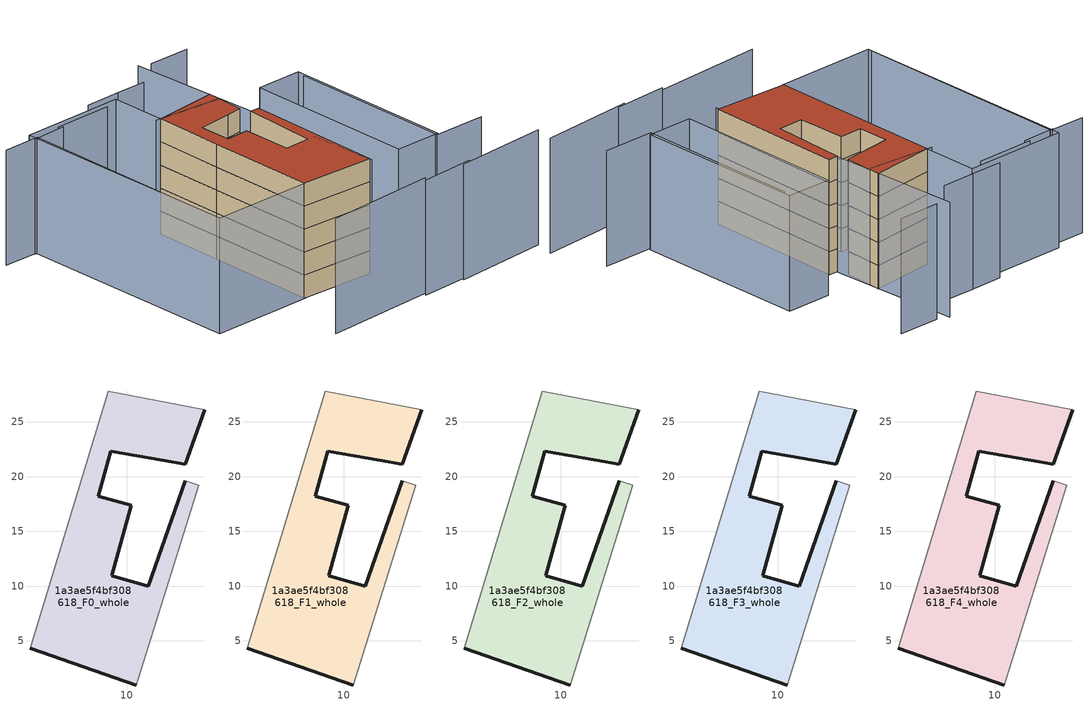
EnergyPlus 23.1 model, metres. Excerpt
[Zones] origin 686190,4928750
1a3ae5f4bf308618_F0_whole
 floor ground (EU_floor_Construction): 17.12,26.12 15.34,21.11 13.29,21.48 8.55,22.34 7.4,18.2 10.41,17.37 8.63,10.94 11.97,10.01 15.36,19.64 16.58,19.21 10.89,0.98 1.22,4.35 5.54,18.63 8.32,27.82 z0
 wall outside (EU_wall_Construction): 1.22,4.35 10.89,0.98 / 15.36,19.64 11.97,10.01 8.63,10.94 10.41,17.37 7.4,18.2 8.55,22.34 13.29,21.48 15.34,21.11 17.12,26.12 z0:3
 wall adiabatic (EU_wall_Construction): 10.89,0.98 16.58,19.21 15.36,19.64 / 17.12,26.12 8.32,27.82 5.54,18.63 1.22,4.35 z0:3
1a3ae5f4bf308618_F1_whole
 floor to 1a3ae5f4bf308618_F0_whole (EU_floor_Construction): 17.12,26.12 15.34,21.11 13.29,21.48 8.55,22.34 7.4,18.2 10.41,17.37 8.63,10.94 11.97,10.01 15.36,19.64 16.58,19.21 10.89,0.98 1.22,4.35 5.54,18.63 8.32,27.82 z3
 wall outside (EU_wall_Construction): 1.22,4.35 10.89,0.98 / 15.36,19.64 11.97,10.01 8.63,10.94 10.41,17.37 7.4,18.2 8.55,22.34 13.29,21.48 15.34,21.11 17.12,26.12 z3:6
 wall adiabatic (EU_wall_Construction): 10.89,0.98 16.58,19.21 15.36,19.64 / 17.12,26.12 8.32,27.82 5.54,18.63 1.22,4.35 z3:6
1a3ae5f4bf308618_F2_whole
 floor to 1a3ae5f4bf308618_F1_whole (EU_floor_Construction): 17.12,26.12 15.34,21.11 13.29,21.48 8.55,22.34 7.4,18.2 10.41,17.37 8.63,10.94 11.97,10.01 15.36,19.64 16.58,19.21 10.89,0.98 1.22,4.35 5.54,18.63 8.32,27.82 z6
 wall outside (EU_wall_Construction): 1.22,4.35 10.89,0.98 / 15.36,19.64 11.97,10.01 8.63,10.94 10.41,17.37 7.4,18.2 8.55,22.34 13.29,21.48 15.34,21.11 17.12,26.12 z6:9
 wall adiabatic (EU_wall_Construction): 10.89,0.98 16.58,19.21 15.36,19.64 / 17.12,26.12 8.32,27.82 5.54,18.63 1.22,4.35 z6:9
1a3ae5f4bf308618_F3_whole
 floor to 1a3ae5f4bf308618_F2_whole (EU_floor_Construction): 17.12,26.12 15.34,21.11 13.29,21.48 8.55,22.34 7.4,18.2 10.41,17.37 8.63,10.94 11.97,10.01 15.36,19.64 16.58,19.21 10.89,0.98 1.22,4.35 5.54,18.63 8.32,27.82 z9
 wall outside (EU_wall_Construction): 1.22,4.35 10.89,0.98 / 15.36,19.64 11.97,10.01 8.63,10.94 10.41,17.37 7.4,18.2 8.55,22.34 13.29,21.48 15.34,21.11 17.12,26.12 z9:12
 wall adiabatic (EU_wall_Construction): 10.89,0.98 16.58,19.21 15.36,19.64 / 17.12,26.12 8.32,27.82 5.54,18.63 1.22,4.35 z9:12
1a3ae5f4bf308618_F4_whole
 floor to 1a3ae5f4bf308618_F3_whole (EU_floor_Construction): 17.12,26.12 15.34,21.11 13.29,21.48 8.55,22.34 7.4,18.2 10.41,17.37 8.63,10.94 11.97,10.01 15.36,19.64 16.58,19.21 10.89,0.98 1.22,4.35 5.54,18.63 8.32,27.82 z12
 wall outside (EU_wall_Construction): 1.22,4.35 10.89,0.98 / 15.36,19.64 11.97,10.01 8.63,10.94 10.41,17.37 7.4,18.2 8.55,22.34 13.29,21.48 15.34,21.11 17.12,26.12 z12:15
 wall adiabatic (EU_wall_Construction): 10.89,0.98 16.58,19.21 15.36,19.64 / 17.12,26.12 8.32,27.82 5.54,18.63 1.22,4.35 z12:15
 roof outside (EU_roof_Construction): 10.89,0.98 16.58,19.21 15.36,19.64 11.97,10.01 8.63,10.94 10.41,17.37 7.4,18.2 8.55,22.34 13.29,21.48 15.34,21.11 17.12,26.12 8.32,27.82 5.54,18.63 1.22,4.35 z15
shading: 8.99,-7.68 16.24,-9.47 / -5.45,-3.66 9.5,-7.3 / 15,-9.42 27.65,-12.28 / 27.4,-4.76 20.52,-2.72 / 20.52,-2.72 26.96,18.98 / 10.7,0.61 19.84,37.36 / -8.14,39.42 -3.28,37.96 / -3.28,37.96 -12.01,8.74 / 16.51,24.58 7.73,28.05 / 26.57,34.61 20.96,36.25 / 16.18,34.58 11.68,35.89 / 12.06,35.74 7.42,37.1 / 8.17,34.96 0.41,37.22 / 0.74,36.7 -3.8,37.94 / 14.86,-0.71 21.53,21.92 / 21.53,21.92 27.61,20.13 / 27.61,20.13 20.94,-2.5 / 20.94,-2.5 14.86,-0.71 / -12.16,8.24 -3.19,39.07 / -3.19,39.07 10.44,35.1 / 10.44,35.1 1.47,4.28 / 1.47,4.28 -12.16,8.24 z0:15
[Building]
EU S2 Campaign: North Axis=0; Terrain=City; Solar Distribution=FullExterior
[Site:Location]
Bologna: Latitude=44.5; Longitude=11.25; Time Zone=1; Elevation=37
[SizingPeriod:WeatherFileDays]
AnnualSizingPeriod: Begin Month=1; Begin Day of Month=1; End Month=12; End Day of Month=31; Day of Week for Start Day=Monday; Use Weather File Daylight Saving Period=No; Use Weather File Rain and Snow Indicators=No
[MATERIAL]
EU_InternalMass_Material: Roughness=MediumRough; Thickness=0.1; Conductivity=1; Density=1800; Specific Heat=900; Thermal Absorptance=0.9; Solar Absorptance=0.7; Visible Absorptance=0.7
[MATERIAL:NOMASS] Roughness=MediumRough; Thermal Absorptance=0.9; Solar Absorptance=0.7; Visible Absorptance=0.7
Name | Thermal Resistance
EU_wall_NoMass | 0.905828
EU_roof_NoMass | 0.37593
EU_floor_NoMass | 0.67114
[CONSTRUCTION]
EU_wall_Construction: EU_wall_NoMass
EU_roof_Construction: EU_roof_NoMass
EU_floor_Construction: EU_floor_NoMass
EU_InternalMass_Construction: EU_InternalMass_Material
[ZONE] Type=1; Multiplier=1; Ceiling Height=autocalculate; Floor Area=autocalculate; Part of Total Floor Area=Yes
Name | Volume
1a3ae5f4bf308618_F0_whole | 578.172
1a3ae5f4bf308618_F1_whole; 1a3ae5f4bf308618_F2_whole; 1a3ae5f4bf308618_F3_whole; 1a3ae5f4bf308618_F4_whole | 578.167
[INTERNALMASS] Construction=EU_InternalMass_Construction; Surface Area=192.723
Name | Zone or ZoneList
1a3ae5f4bf308618_F0_whole_EU_InternalMass | 1a3ae5f4bf308618_F0_whole
1a3ae5f4bf308618_F1_whole_EU_InternalMass | 1a3ae5f4bf308618_F1_whole
1a3ae5f4bf308618_F2_whole_EU_InternalMass | 1a3ae5f4bf308618_F2_whole
1a3ae5f4bf308618_F3_whole_EU_InternalMass | 1a3ae5f4bf308618_F3_whole
1a3ae5f4bf308618_F4_whole_EU_InternalMass | 1a3ae5f4bf308618_F4_whole
[OTHEREQUIPMENT] Fuel Type=Electricity; Design Level Calculation Method=Watts/Area; Power per Zone Floor Area=1; Fraction Latent=0; Fraction Radiant=0; Fraction Lost=0; Carbon Dioxide Generation Rate=0; EndUse Subcategory=EU_Step8_InternalGains
Name | Zone or ZoneList or Space or SpaceList | Schedule
EU_Step8_InternalGain_1a3ae5f4bf308618_F0_whole_f000 | 1a3ae5f4bf308618_F0_whole | EU_Step8_GainSchedule_1a3ae5f4bf308618_F0_whole_f000
EU_Step8_InternalGain_1a3ae5f4bf308618_F1_whole_f000 | 1a3ae5f4bf308618_F1_whole | EU_Step8_GainSchedule_1a3ae5f4bf308618_F1_whole_f000
EU_Step8_InternalGain_1a3ae5f4bf308618_F2_whole_f000 | 1a3ae5f4bf308618_F2_whole | EU_Step8_GainSchedule_1a3ae5f4bf308618_F2_whole_f000
EU_Step8_InternalGain_1a3ae5f4bf308618_F3_whole_f000 | 1a3ae5f4bf308618_F3_whole | EU_Step8_GainSchedule_1a3ae5f4bf308618_F3_whole_f000
EU_Step8_InternalGain_1a3ae5f4bf308618_F4_whole_f000 | 1a3ae5f4bf308618_F4_whole | EU_Step8_GainSchedule_1a3ae5f4bf308618_F4_whole_f000
[ZONEVENTILATION:DESIGNFLOWRATE] Schedule=EU_AlwaysOn; Design Flow Rate Calculation Method=AirChanges/Hour; Air Changes per Hour=0.73129; Ventilation Type=Natural; Fan Pressure Rise=0; Fan Total Efficiency=1; Constant Term Coefficient=1; Temperature Term Coefficient=0; Velocity Term Coefficient=0; Velocity Squared Term Coefficient=0; Minimum Indoor Temperature=-100; Maximum Indoor Temperature=100; Delta Temperature=-100; Minimum Outdoor Temperature=-100; Maximum Outdoor Temperature=100; Maximum Wind Speed=40
Name | Zone or ZoneList or Space or SpaceList
EU_ConstantAir_1a3ae5f4bf308618_F0_whole | 1a3ae5f4bf308618_F0_whole
EU_ConstantAir_1a3ae5f4bf308618_F1_whole | 1a3ae5f4bf308618_F1_whole
EU_ConstantAir_1a3ae5f4bf308618_F2_whole | 1a3ae5f4bf308618_F2_whole
EU_ConstantAir_1a3ae5f4bf308618_F3_whole | 1a3ae5f4bf308618_F3_whole
EU_ConstantAir_1a3ae5f4bf308618_F4_whole | 1a3ae5f4bf308618_F4_whole
[HVACTEMPLATE:THERMOSTAT] Constant Heating Setpoint=20; Constant Cooling Setpoint=50
EU_HeatOnly_1a3ae5f4bf308618_F0_whole; EU_HeatOnly_1a3ae5f4bf308618_F1_whole; EU_HeatOnly_1a3ae5f4bf308618_F2_whole; EU_HeatOnly_1a3ae5f4bf308618_F3_whole; EU_HeatOnly_1a3ae5f4bf308618_F4_whole
[HVACTEMPLATE:ZONE:IDEALLOADSAIRSYSTEM] System Availability Schedule=EU_AlwaysOn; Maximum Heating Supply Air Temperature=50; Minimum Cooling Supply Air Temperature=13; Maximum Heating Supply Air Humidity Ratio=0.0156; Minimum Cooling Supply Air Humidity Ratio=0.0077; Heating Limit=NoLimit; Cooling Limit=NoLimit; Heating Availability Schedule=EU_AlwaysOn; Cooling Availability Schedule=EU_CoolingOff; Dehumidification Control Type=ConstantSensibleHeatRatio; Cooling Sensible Heat Ratio=0.7; Dehumidification Setpoint=60; Humidification Control Type=None; Humidification Setpoint=30; Outdoor Air Method=None; Outdoor Air Flow Rate per Person=0.00944; Outdoor Air Flow Rate per Zone Floor Area=0; Outdoor Air Flow Rate per Zone=0; Demand Controlled Ventilation Type=None; Outdoor Air Economizer Type=NoEconomizer; Heat Recovery Type=None; Sensible Heat Recovery Effectiveness=0.7; Latent Heat Recovery Effectiveness=0.65
Name | Template Thermostat
1a3ae5f4bf308618_F0_whole | EU_HeatOnly_1a3ae5f4bf308618_F0_whole
1a3ae5f4bf308618_F1_whole | EU_HeatOnly_1a3ae5f4bf308618_F1_whole
1a3ae5f4bf308618_F2_whole | EU_HeatOnly_1a3ae5f4bf308618_F2_whole
1a3ae5f4bf308618_F3_whole | EU_HeatOnly_1a3ae5f4bf308618_F3_whole
1a3ae5f4bf308618_F4_whole | EU_HeatOnly_1a3ae5f4bf308618_F4_whole
[SIZING:ZONE] Zone Cooling Design Supply Air Temperature Input Method=SupplyAirTemperature; Zone Cooling Design Supply Air Temperature=13; Zone Heating Design Supply Air Temperature Input Method=SupplyAirTemperature; Zone Heating Design Supply Air Temperature=50; Zone Cooling Design Supply Air Humidity Ratio=0.008; Zone Heating Design Supply Air Humidity Ratio=0.008; Cooling Design Air Flow Method=DesignDay; Cooling Design Air Flow Rate=0; Cooling Minimum Air Flow per Zone Floor Area=0.000762; Cooling Minimum Air Flow=0; Cooling Minimum Air Flow Fraction=0.2; Heating Design Air Flow Method=DesignDay; Heating Design Air Flow Rate=0; Heating Maximum Air Flow per Zone Floor Area=0.002032; Heating Maximum Air Flow=0.141576; Heating Maximum Air Flow Fraction=0.3; Account for Dedicated Outdoor Air System=No; Dedicated Outdoor Air System Control Strategy=NeutralSupplyAir; Dedicated Outdoor Air Low Setpoint Temperature for Design=autosize; Dedicated Outdoor Air High Setpoint Temperature for Design=autosize; Zone Load Sizing Method=Sensible Load Only No Latent Load; Zone Latent Cooling Design Supply Air Humidity Ratio Input Method=HumidityRatioDifference; Zone Cooling Design Supply Air Humidity Ratio Difference=0.005; Zone Latent Heating Design Supply Air Humidity Ratio Input Method=HumidityRatioDifference; Zone Humidification Design Supply Air Humidity Ratio Difference=0.005
1a3ae5f4bf308618_F0_whole; 1a3ae5f4bf308618_F1_whole; 1a3ae5f4bf308618_F2_whole; 1a3ae5f4bf308618_F3_whole; 1a3ae5f4bf308618_F4_whole
[SCHEDULE:CONSTANT]
Name | Hourly Value
EU_AlwaysOn | 1
EU_CoolingOff | 0
[SCHEDULE:FILE] Column Number=1; Rows to Skip at Top=0; Number of Hours of Data=8760; Column Separator=Comma; Interpolate to Timestep=No; Minutes per Item=60; Adjust Schedule for Daylight Savings=Yes
Name | File
EU_Step8_GainSchedule_1a3ae5f4bf308618_F0_whole_f000 | ../../schedules/1a3ae5f4bf308618/1a3ae5f4bf308618_F0_whole_f000_gain.csv
EU_Step8_GainSchedule_1a3ae5f4bf308618_F1_whole_f000 | ../../schedules/1a3ae5f4bf308618/1a3ae5f4bf308618_F1_whole_f000_gain.csv
EU_Step8_GainSchedule_1a3ae5f4bf308618_F2_whole_f000 | ../../schedules/1a3ae5f4bf308618/1a3ae5f4bf308618_F2_whole_f000_gain.csv
EU_Step8_GainSchedule_1a3ae5f4bf308618_F3_whole_f000 | ../../schedules/1a3ae5f4bf308618/1a3ae5f4bf308618_F3_whole_f000_gain.csv
EU_Step8_GainSchedule_1a3ae5f4bf308618_F4_whole_f000 | ../../schedules/1a3ae5f4bf308618/1a3ae5f4bf308618_F4_whole_f000_gain.csv
